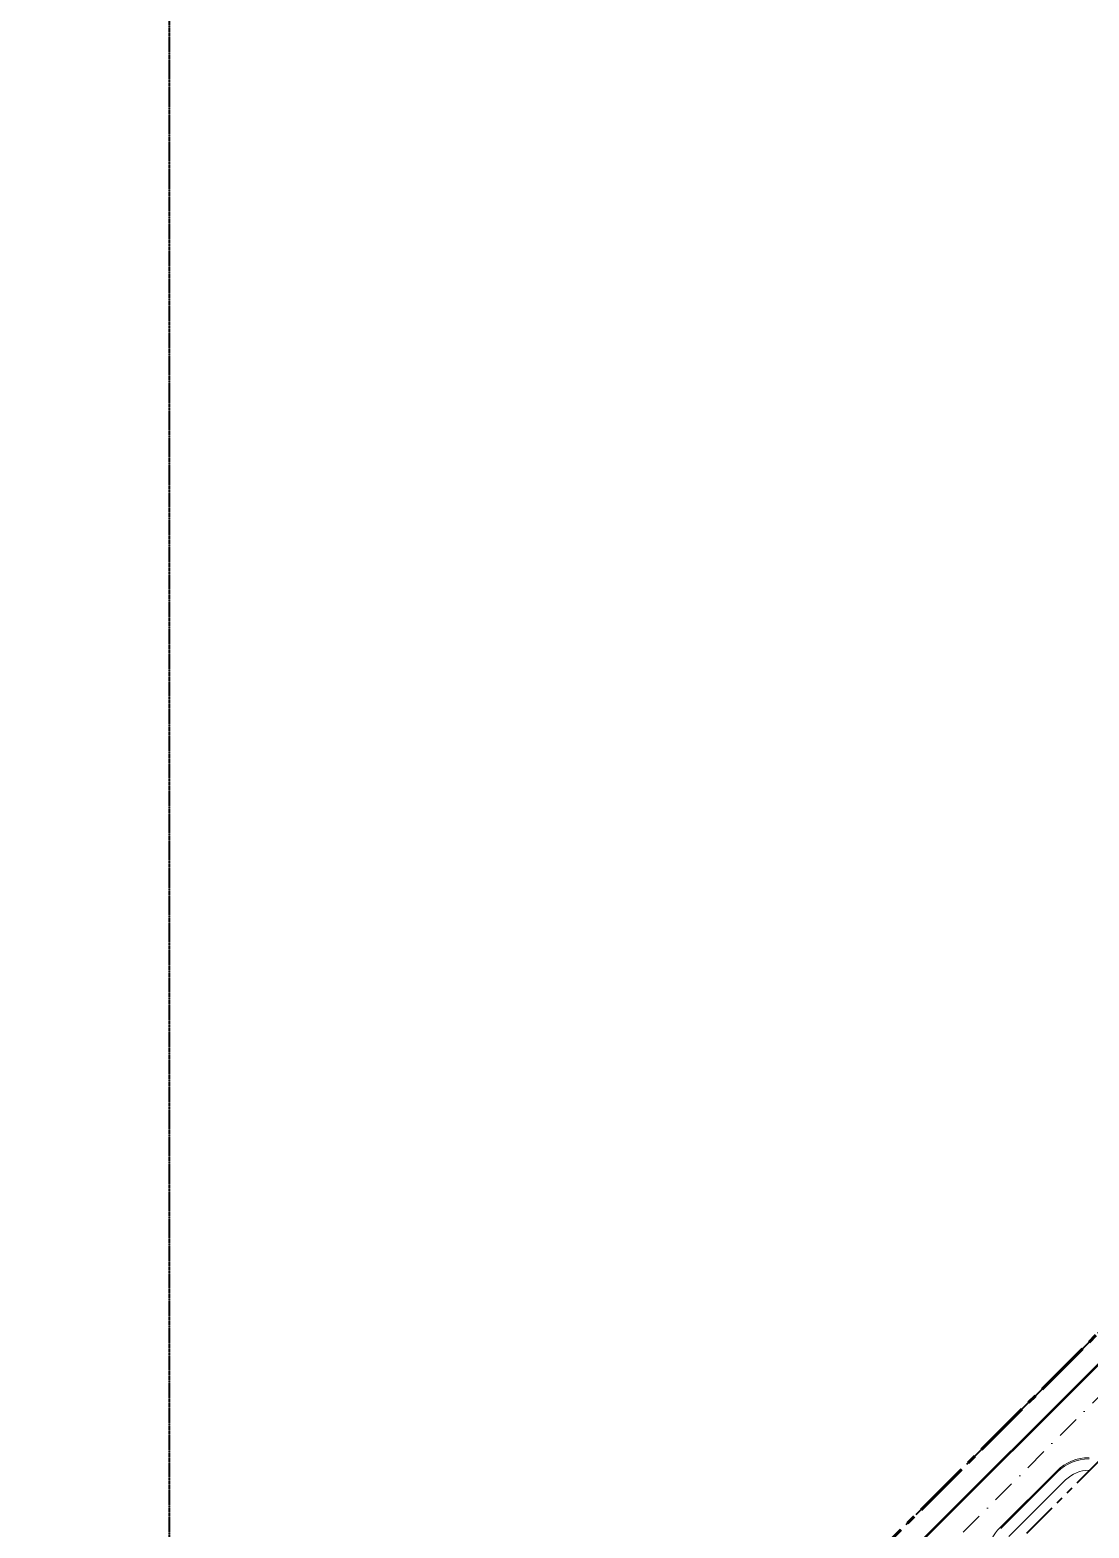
# Model space of a CAD drawing. Header units: inches. Extents: x 5542223 to 12533222, y 497239 to 5189502.
# Drawn here: x 6367595 to 6506866, y 2042970 to 2240072 of the extents above; entities that cross this region are included whole.
import ezdxf

# ---------------------------------------------------------------- set-up
doc = ezdxf.new("R2010")
doc.units = ezdxf.units.IN
doc.header["$MEASUREMENT"] = 0
for name, pattern in [('CENTER2', [1.125, 0.75, -0.125, 0.125, -0.125]), ('DASHDOT', [1, 0.5, -0.25, 0, -0.25]), ('PHANTOM2', [1.25, 0.625, -0.125, 0.125, -0.125, 0.125, -0.125])]:
    doc.linetypes.add(name, pattern=pattern)
doc.layers.get('0').update_dxf_attribs({"color": 1})
for name, color, linetype, lineweight in [('new site profile', 7, 'CENTER2', 60), ('PAVEMENT', 7, 'Continuous', 15), ('Road', 7, 'Continuous', 15), ('Road_center', 7, 'DASHDOT', 13), ('Road_CStone', 8, 'Continuous', 15), ('ROW', 7, 'PHANTOM2', 40)]:
    doc.layers.add(name, color=color, linetype=linetype, lineweight=lineweight)

msp = doc.modelspace()

# ---------------------------------------------------------------- linework, layer by layer
msp.add_circle((6864263.374, 1819279.277), 1322040.52)
at = {"layer": 'new site profile', "ltscale": 10000}
msp.add_lwpolyline([(6761787.132, 2262957.199), (6513967.133, 2074507.199), (6410217.133, 1970957.199), (6410217.133, 1920957.199), (6513967.133, 1920957.199), (6761787.133, 1920957.199)], dxfattribs=at)
at = {"layer": 'PAVEMENT', "ltscale": 6000}
msp.add_lwpolyline([(6503792.728, 2049305.543), (6496308.838, 2041836.08)], dxfattribs=at)
msp.add_arc((6506865.579, 2046226.568, 0), 4350, 90, 134.94472188, dxfattribs=at)
at = {"layer": 'Road', "ltscale": 6000}
for p, q in [((6515943.618, 2072241.321), (6432180.406, 1988639.58)), ((6502627.033, 2050473.3, 0), (6495143.238, 2043003.931, 0))]:
    msp.add_line(p, q, dxfattribs=at)
at = {"layer": 'Road', "ltscale": 0.1}
msp.add_arc((6506865.579, 2046226.568, 0), 6000, 90, 134.94472188, dxfattribs=at)
at = {"layer": 'Road'}
msp.add_arc((6499381.784, 2038757.199, 0), 6000, 134.94472188, 270, dxfattribs=at)
at = {"layer": 'Road_center', "ltscale": 6000}
msp.add_line((6517920.103, 2069975.442), (6434299.678, 1986516.214), dxfattribs=at)
at = {"layer": 'Road_CStone', "ltscale": 6000}
for p, q in [((6515837.654, 2072347.489), (6432074.442, 1988745.748)), ((6502732.997, 2050367.132, 0), (6495249.202, 2042897.763, 0))]:
    msp.add_line(p, q, dxfattribs=at)
msp.add_arc((6506865.579, 2046226.568, 0), 5850, 90, 134.94472188, dxfattribs=at)
at = {"layer": 'ROW', "ltscale": 7500}
for p, q in [((6513967.133, 2074507.199), (6430061.133, 1990762.946)), ((6521873.073, 2065443.685), (6438538.224, 1982269.482))]:
    msp.add_line(p, q, dxfattribs=at)
at = {"layer": 'ROW'}
msp.add_lwpolyline([(6385948.585, 2320467.475), (7342578.163, 2320467.475), (7342578.163, 1819279.277), (6385948.585, 1819279.277)], close=True, dxfattribs=at)

doc.saveas('drawing.dxf')
